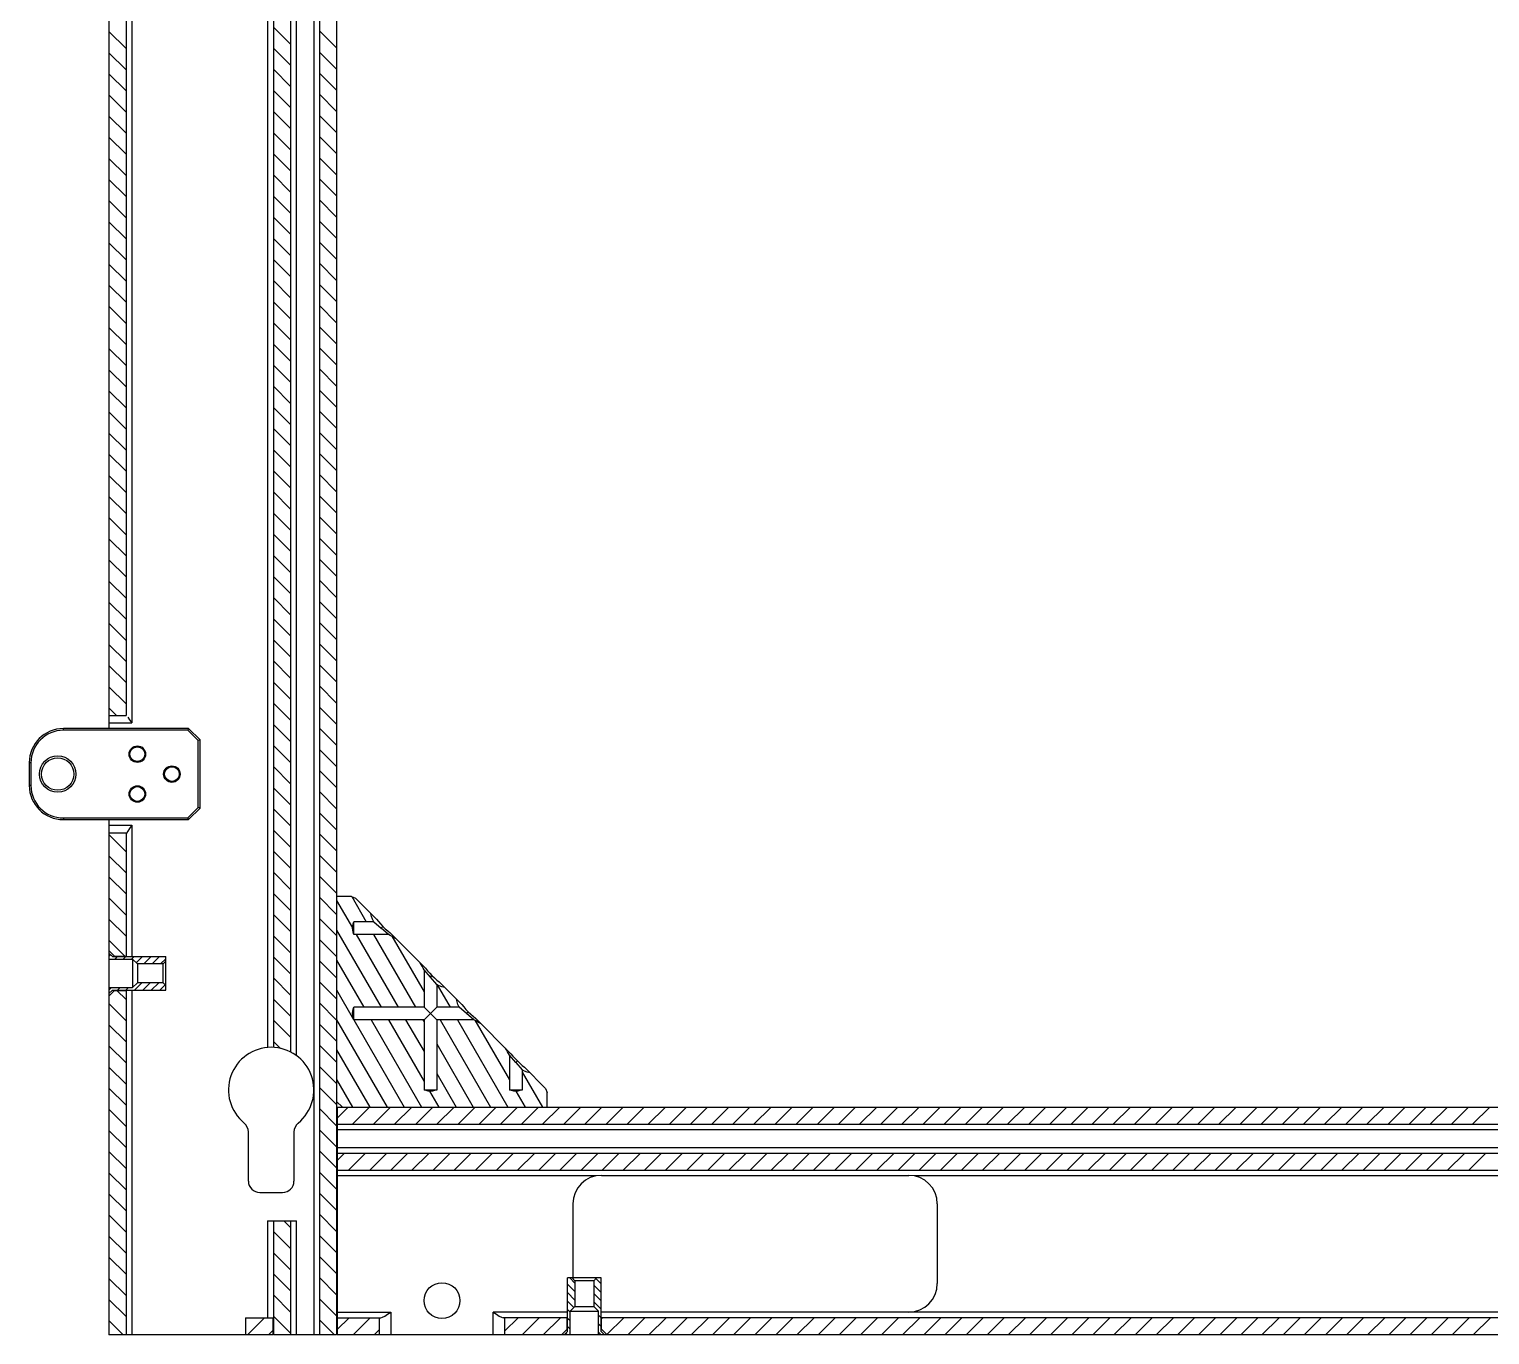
# Model space of a CAD drawing. Header units: millimetres. Extents: x -3132 to 28633, y 682 to 5849.
# Drawn here: x 17601.3 to 17857.8, y 1691.2 to 1920.6 of the extents above; entities that cross this region are included whole.
import ezdxf

# ---------------------------------------------------------------- set-up
doc = ezdxf.new("R2010")
doc.units = ezdxf.units.MM

msp = doc.modelspace()

# ---------------------------------------------------------------- linework, layer by layer
at = {"color": 7, "linetype": 'Continuous'}
for p, q in [((17651.304, 2688.194), (17651.304, 1691.194)), ((17652.304, 2688.194), (17652.304, 1691.194)), ((17655.304, 2688.194), (17655.304, 1691.194)), ((17643.204, 1741.67), (17643.204, 2648.094)), ((17644.204, 2648.094), (17644.204, 1741.684)), ((17647.204, 2648.094), (17647.204, 1740.879)), ((17648.204, 2648.094), (17648.204, 1740.268)), ((17615.304, 2581.694), (17615.304, 1797.694)), ((17618.304, 2186.744), (17618.304, 1800.017)), ((17619.304, 2186.744), (17619.304, 1798.694)), ((17615.304, 1800.017), (17618.304, 1800.017)), ((17615.304, 1798.694), (17619.304, 1798.694)), ((17618.605, 1799.723), (17618.921, 1799.24)), ((17618.921, 1799.24), (17619.304, 1798.694)), ((17607.304, 1797.394), (17607.304, 1797.694)), ((17629.304, 1797.694), (17607.304, 1797.694)), ((17629.179, 1797.394), (17607.304, 1797.394)), ((17629.304, 1797.694), (17629.179, 1797.394)), ((17631.004, 1795.57), (17629.179, 1797.394)), ((17631.304, 1795.694), (17629.304, 1797.694)), ((17631.304, 1795.694), (17631.004, 1795.57)), ((17631.004, 1783.819), (17631.004, 1795.57)), ((17631.304, 1783.694), (17631.304, 1795.694)), ((17601.304, 1791.694), (17601.304, 1787.694)), ((17601.604, 1791.694), (17601.304, 1791.694)), ((17601.604, 1791.694), (17601.604, 1787.694)), ((17601.604, 1787.694), (17601.304, 1787.694)), ((17629.179, 1781.994), (17631.004, 1783.819)), ((17629.304, 1781.694), (17631.304, 1783.694)), ((17631.304, 1783.694), (17631.004, 1783.819)), ((17607.304, 1781.994), (17607.304, 1781.694)), ((17607.304, 1781.994), (17629.179, 1781.994)), ((17607.304, 1781.694), (17629.304, 1781.694)), ((17615.304, 1781.694), (17615.304, 1691.194)), ((17615.304, 1780.694), (17619.304, 1780.694)), ((17619.304, 1780.694), (17619.304, 1757.644)), ((17629.304, 1781.694), (17629.179, 1781.994)), ((17615.304, 1779.371), (17618.304, 1779.371)), ((17618.304, 1779.371), (17618.304, 1757.644)), ((17657.89, 1768.194), (17655.304, 1768.194)), ((17657.89, 1768.194), (17658.597, 1767.901)), ((17658.597, 1767.901), (17662.29, 1764.208)), ((17658.304, 1761.541), (17658.304, 1763.768)), ((17661.849, 1763.768), (17658.304, 1763.768)), ((17661.849, 1763.768), (17663.137, 1762.654)), ((17663.137, 1762.654), (17663.42, 1762.937)), ((17664.424, 1761.541), (17663.137, 1762.654)), ((17664.424, 1761.541), (17658.304, 1761.541)), ((17664.69, 1761.808), (17670.917, 1755.581)), ((17615.304, 1758.694), (17616.304, 1757.694)), ((17615.304, 1758.244), (17615.904, 1757.644)), ((17615.904, 1757.644), (17625.304, 1757.644)), ((17616.304, 1757.694), (17616.304, 1757.644)), ((17616.304, 1757.694), (17618.304, 1757.694)), ((17625.304, 1751.744), (17625.304, 1757.644)), ((17615.304, 1757.194), (17619.454, 1757.194)), ((17619.454, 1757.194), (17619.454, 1752.194)), ((17619.454, 1757.194), (17620.304, 1756.344)), ((17620.304, 1756.344), (17620.304, 1753.044)), ((17624.804, 1756.344), (17620.304, 1756.344)), ((17625.304, 1756.844), (17624.804, 1756.344)), ((17624.804, 1753.044), (17624.804, 1756.344)), ((17670.65, 1755.315), (17670.65, 1748.768)), ((17671.764, 1754.027), (17670.65, 1755.315)), ((17615.304, 1752.194), (17619.454, 1752.194)), ((17619.454, 1752.194), (17620.304, 1753.044)), ((17624.804, 1753.044), (17620.304, 1753.044)), ((17625.304, 1752.544), (17624.804, 1753.044)), ((17671.764, 1754.027), (17672.047, 1754.31)), ((17672.877, 1752.74), (17671.764, 1754.027)), ((17672.877, 1752.74), (17672.877, 1748.768)), ((17673.318, 1753.18), (17677.29, 1749.208)), ((17615.304, 1751.144), (17615.904, 1751.744)), ((17615.304, 1750.694), (17616.304, 1751.694)), ((17615.904, 1751.744), (17625.304, 1751.744)), ((17616.304, 1751.744), (17616.304, 1751.694)), ((17616.304, 1751.694), (17618.304, 1751.694)), ((17618.304, 1751.744), (17618.304, 1691.194)), ((17619.304, 1751.744), (17619.304, 1691.194)), ((17658.304, 1746.541), (17658.304, 1748.768)), ((17670.65, 1748.768), (17658.304, 1748.768)), ((17672.877, 1748.768), (17670.65, 1746.541)), ((17670.65, 1748.768), (17672.877, 1746.541)), ((17676.849, 1748.768), (17672.877, 1748.768)), ((17679.424, 1746.541), (17676.849, 1748.768)), ((17678.137, 1747.654), (17678.42, 1747.937)), ((17670.65, 1746.541), (17658.304, 1746.541)), ((17670.65, 1746.541), (17670.65, 1734.194)), ((17672.877, 1746.541), (17672.877, 1734.194)), ((17679.424, 1746.541), (17672.877, 1746.541)), ((17679.69, 1746.808), (17685.917, 1740.581)), ((17685.65, 1740.315), (17685.65, 1734.194)), ((17686.764, 1739.027), (17685.65, 1740.315)), ((17686.764, 1739.027), (17687.047, 1739.31)), ((17686.764, 1739.027), (17687.877, 1737.74)), ((17687.877, 1737.74), (17687.877, 1734.194)), ((17688.317, 1738.181), (17692.011, 1734.487)), ((17672.877, 1734.194), (17670.65, 1734.194)), ((17687.877, 1734.194), (17685.65, 1734.194)), ((17692.011, 1734.487), (17692.304, 1733.78)), ((17656.304, 1731.194), (17655.304, 1732.194)), ((17692.304, 1731.194), (17692.304, 1733.78)), ((17655.404, 1731.194), (17655.404, 1691.194)), ((17655.404, 1731.194), (18072.204, 1731.194)), ((17639.804, 1718.194), (17639.804, 1726.829)), ((17647.804, 1726.829), (17647.804, 1718.194)), ((17655.404, 1728.194), (18072.204, 1728.194)), ((18072.204, 1727.194), (17655.404, 1727.194)), ((17655.404, 1724.094), (18072.204, 1724.094)), ((17655.404, 1723.094), (18072.204, 1723.094)), ((17655.404, 1720.094), (18072.204, 1720.094)), ((17700.809, 1719.094), (17655.404, 1719.094)), ((17701.804, 1719.194), (17755.804, 1719.194)), ((17970.809, 1719.094), (17756.799, 1719.094)), ((17641.804, 1716.194), (17645.804, 1716.194)), ((17696.804, 1714.194), (17696.804, 1701.194)), ((17760.804, 1714.194), (17760.804, 1700.194)), ((17643.164, 1711.194), (17648.243, 1711.194)), ((17643.204, 1694.194), (17643.204, 1711.194)), ((17644.204, 1711.194), (17644.204, 1691.194)), ((17647.204, 1711.194), (17647.204, 1691.194)), ((17648.204, 1711.194), (17648.204, 1691.194)), ((17695.854, 1691.794), (17695.854, 1701.194)), ((17701.754, 1701.194), (17695.854, 1701.194)), ((17696.654, 1701.194), (17697.154, 1700.694)), ((17700.954, 1701.194), (17700.454, 1700.694)), ((17701.754, 1691.794), (17701.754, 1701.194)), ((17697.154, 1700.694), (17697.154, 1696.194)), ((17700.454, 1700.694), (17697.154, 1700.694)), ((17700.454, 1700.694), (17700.454, 1696.194)), ((17696.304, 1695.344), (17697.154, 1696.194)), ((17697.154, 1696.194), (17700.454, 1696.194)), ((17701.304, 1695.344), (17700.454, 1696.194)), ((17639.304, 1694.194), (17639.304, 1691.194)), ((17639.304, 1694.194), (17644.104, 1694.194)), ((17644.104, 1694.194), (17644.104, 1691.194)), ((17655.404, 1695.194), (17664.804, 1695.194)), ((17655.404, 1694.194), (17663.072, 1694.194)), ((17662.804, 1691.194), (17662.804, 1694.194)), ((17664.804, 1695.194), (17664.804, 1691.194)), ((17682.804, 1691.194), (17682.804, 1695.194)), ((17695.854, 1695.194), (17682.804, 1695.194)), ((17695.854, 1694.194), (17684.536, 1694.194)), ((17684.804, 1694.194), (17684.804, 1691.194)), ((17695.804, 1692.194), (17695.804, 1694.194)), ((17696.304, 1691.194), (17696.304, 1695.344)), ((17696.304, 1695.344), (17701.304, 1695.344)), ((17701.304, 1691.194), (17701.304, 1695.344)), ((18025.854, 1694.194), (17701.754, 1694.194)), ((18025.804, 1695.194), (17701.804, 1695.194)), ((17701.804, 1692.194), (17701.804, 1694.194)), ((17644.104, 1691.194), (17615.304, 1691.194)), ((17655.304, 1691.194), (17644.204, 1691.194)), ((18072.204, 1691.194), (17655.404, 1691.194)), ((17694.804, 1691.194), (17695.804, 1692.194)), ((17695.254, 1691.194), (17695.854, 1691.794)), ((17695.804, 1692.194), (17695.854, 1692.194)), ((17701.754, 1692.194), (17701.804, 1692.194)), ((17702.354, 1691.194), (17701.754, 1691.794)), ((17702.804, 1691.194), (17701.804, 1692.194))]:
    msp.add_line(p, q, dxfattribs=at)
at = {"color": 2, "linetype": 'Continuous'}
for p, q in [((17615.304, 1920.134), (17618.304, 1917.134)), ((17644.204, 1920.933), (17647.204, 1917.933)), ((17652.304, 1920.257), (17655.304, 1917.257)), ((17615.304, 1916.422), (17618.304, 1913.422)), ((17644.204, 1917.22), (17647.204, 1914.22)), ((17652.304, 1916.545), (17655.304, 1913.545)), ((17615.304, 1912.709), (17618.304, 1909.709)), ((17644.204, 1913.508), (17647.204, 1910.508)), ((17652.304, 1912.833), (17655.304, 1909.833)), ((17615.304, 1908.997), (17618.304, 1905.997)), ((17644.204, 1909.796), (17647.204, 1906.796)), ((17652.304, 1909.12), (17655.304, 1906.12)), ((17644.204, 1906.083), (17647.204, 1903.083)), ((17615.304, 1905.285), (17618.304, 1902.285)), ((17652.304, 1905.408), (17655.304, 1902.408)), ((17615.304, 1901.573), (17618.304, 1898.573)), ((17644.204, 1902.371), (17647.204, 1899.371)), ((17652.304, 1901.696), (17655.304, 1898.696)), ((17644.204, 1898.659), (17647.204, 1895.659)), ((17615.304, 1897.86), (17618.304, 1894.86)), ((17652.304, 1897.983), (17655.304, 1894.983)), ((17615.304, 1894.148), (17618.304, 1891.148)), ((17644.204, 1894.946), (17647.204, 1891.946)), ((17652.304, 1894.271), (17655.304, 1891.271)), ((17644.204, 1891.234), (17647.204, 1888.234)), ((17615.304, 1890.436), (17618.304, 1887.436)), ((17652.304, 1890.559), (17655.304, 1887.559)), ((17615.304, 1886.723), (17618.304, 1883.723)), ((17644.204, 1887.522), (17647.204, 1884.522)), ((17652.304, 1886.846), (17655.304, 1883.846)), ((17615.304, 1883.011), (17618.304, 1880.011)), ((17644.204, 1883.809), (17647.204, 1880.809)), ((17652.304, 1883.134), (17655.304, 1880.134)), ((17615.304, 1879.299), (17618.304, 1876.299)), ((17644.204, 1880.097), (17647.204, 1877.097)), ((17652.304, 1879.422), (17655.304, 1876.422)), ((17615.304, 1875.586), (17618.304, 1872.586)), ((17644.204, 1876.385), (17647.204, 1873.385)), ((17652.304, 1875.709), (17655.304, 1872.709)), ((17615.304, 1871.874), (17618.304, 1868.874)), ((17644.204, 1872.673), (17647.204, 1869.673)), ((17652.304, 1871.997), (17655.304, 1868.997)), ((17615.304, 1868.162), (17618.304, 1865.162)), ((17644.204, 1868.96), (17647.204, 1865.96)), ((17652.304, 1868.285), (17655.304, 1865.285)), ((17644.204, 1865.248), (17647.204, 1862.248)), ((17615.304, 1864.449), (17618.304, 1861.449)), ((17652.304, 1864.573), (17655.304, 1861.573)), ((17615.304, 1860.737), (17618.304, 1857.737)), ((17644.204, 1861.536), (17647.204, 1858.536)), ((17652.304, 1860.86), (17655.304, 1857.86)), ((17644.204, 1857.823), (17647.204, 1854.823)), ((17615.304, 1857.025), (17618.304, 1854.025)), ((17652.304, 1857.148), (17655.304, 1854.148)), ((17615.304, 1853.312), (17618.304, 1850.312)), ((17644.204, 1854.111), (17647.204, 1851.111)), ((17652.304, 1853.436), (17655.304, 1850.436)), ((17615.304, 1849.6), (17618.304, 1846.6)), ((17644.204, 1850.399), (17647.204, 1847.399)), ((17652.304, 1849.723), (17655.304, 1846.723)), ((17615.304, 1845.888), (17618.304, 1842.888)), ((17644.204, 1846.686), (17647.204, 1843.686)), ((17652.304, 1846.011), (17655.304, 1843.011)), ((17615.304, 1842.176), (17618.304, 1839.176)), ((17644.204, 1842.974), (17647.204, 1839.974)), ((17652.304, 1842.299), (17655.304, 1839.299)), ((17615.304, 1838.463), (17618.304, 1835.463)), ((17644.204, 1839.262), (17647.204, 1836.262)), ((17652.304, 1838.586), (17655.304, 1835.586)), ((17615.304, 1834.751), (17618.304, 1831.751)), ((17644.204, 1835.549), (17647.204, 1832.549)), ((17652.304, 1834.874), (17655.304, 1831.874)), ((17644.204, 1831.837), (17647.204, 1828.837)), ((17615.304, 1831.039), (17618.304, 1828.039)), ((17652.304, 1831.162), (17655.304, 1828.162)), ((17615.304, 1827.326), (17618.304, 1824.326)), ((17644.204, 1828.125), (17647.204, 1825.125)), ((17652.304, 1827.449), (17655.304, 1824.449)), ((17644.204, 1824.412), (17647.204, 1821.412)), ((17615.304, 1823.614), (17618.304, 1820.614)), ((17652.304, 1823.737), (17655.304, 1820.737)), ((17615.304, 1819.902), (17618.304, 1816.902)), ((17644.204, 1820.7), (17647.204, 1817.7)), ((17652.304, 1820.025), (17655.304, 1817.025)), ((17644.204, 1816.988), (17647.204, 1813.988)), ((17652.304, 1816.312), (17655.304, 1813.312)), ((17615.304, 1816.189), (17618.304, 1813.189)), ((17615.304, 1812.477), (17618.304, 1809.477)), ((17644.204, 1813.276), (17647.204, 1810.276)), ((17652.304, 1812.6), (17655.304, 1809.6)), ((17615.304, 1808.765), (17618.304, 1805.765)), ((17644.204, 1809.563), (17647.204, 1806.563)), ((17652.304, 1808.888), (17655.304, 1805.888)), ((17615.304, 1805.052), (17618.304, 1802.052)), ((17644.204, 1805.851), (17647.204, 1802.851)), ((17652.304, 1805.176), (17655.304, 1802.176)), ((17615.304, 1801.34), (17616.627, 1800.017)), ((17644.204, 1802.139), (17647.204, 1799.139)), ((17652.304, 1801.463), (17655.304, 1798.463)), ((17644.204, 1798.426), (17647.204, 1795.426)), ((17652.304, 1797.751), (17655.304, 1794.751)), ((17644.204, 1794.714), (17647.204, 1791.714)), ((17652.304, 1794.039), (17655.304, 1791.039)), ((17644.204, 1791.002), (17647.204, 1788.002)), ((17652.304, 1790.326), (17655.304, 1787.326)), ((17644.204, 1787.289), (17647.204, 1784.289)), ((17652.304, 1786.614), (17655.304, 1783.614)), ((17644.204, 1783.577), (17647.204, 1780.577)), ((17652.304, 1782.902), (17655.304, 1779.902)), ((17615.304, 1779.066), (17618.304, 1776.066)), ((17644.204, 1779.865), (17647.204, 1776.865)), ((17652.304, 1779.189), (17655.304, 1776.189)), ((17615.304, 1775.354), (17618.304, 1772.354)), ((17644.204, 1776.152), (17647.204, 1773.152)), ((17652.304, 1775.477), (17655.304, 1772.477)), ((17615.304, 1771.642), (17618.304, 1768.642)), ((17644.204, 1772.44), (17647.204, 1769.44)), ((17652.304, 1771.765), (17655.304, 1768.765)), ((17615.304, 1767.929), (17618.304, 1764.929)), ((17644.204, 1768.728), (17647.204, 1765.728)), ((17652.304, 1768.052), (17655.304, 1765.052)), ((17655.304, 1767.516), (17658.104, 1762.666)), ((17657.96, 1768.165), (17660.499, 1763.768)), ((17644.204, 1765.016), (17647.204, 1762.016)), ((17615.304, 1764.217), (17618.304, 1761.217)), ((17652.304, 1764.34), (17655.304, 1761.34)), ((17615.304, 1760.505), (17618.114, 1757.694)), ((17644.204, 1761.303), (17647.204, 1758.303)), ((17652.304, 1760.628), (17655.304, 1757.628)), ((17655.304, 1762.266), (17663.097, 1748.768)), ((17658.754, 1761.541), (17666.128, 1748.768)), ((17661.785, 1761.541), (17669.159, 1748.768)), ((17665.013, 1761.199), (17670.65, 1751.435)), ((17615.594, 1757.954), (17615.304, 1757.664)), ((17616.769, 1757.644), (17616.319, 1757.194)), ((17618.254, 1757.644), (17617.804, 1757.194)), ((17619.739, 1757.644), (17619.289, 1757.194)), ((17621.224, 1757.644), (17620.114, 1756.534)), ((17622.708, 1757.644), (17621.408, 1756.344)), ((17624.193, 1757.644), (17622.893, 1756.344)), ((17625.304, 1757.27), (17624.378, 1756.344)), ((17644.204, 1757.591), (17647.204, 1754.591)), ((17652.304, 1756.916), (17655.304, 1753.916)), ((17655.304, 1757.016), (17660.066, 1748.768)), ((17615.774, 1752.194), (17615.304, 1751.724)), ((17617.258, 1752.194), (17616.808, 1751.744)), ((17618.743, 1752.194), (17618.293, 1751.744)), ((17621.078, 1753.044), (17619.778, 1751.744)), ((17622.563, 1753.044), (17621.263, 1751.744)), ((17624.048, 1753.044), (17622.748, 1751.744)), ((17625.168, 1752.68), (17624.233, 1751.744)), ((17644.204, 1753.879), (17647.204, 1750.879)), ((17652.304, 1753.203), (17655.304, 1750.203)), ((17672.954, 1752.694), (17675.221, 1748.768)), ((17616.69, 1751.694), (17618.304, 1750.08)), ((17644.204, 1750.166), (17647.204, 1747.166)), ((17655.304, 1751.766), (17658.281, 1746.609)), ((17615.304, 1749.368), (17618.304, 1746.368)), ((17652.304, 1749.491), (17655.304, 1746.491)), ((17615.304, 1745.655), (17618.304, 1742.655)), ((17644.204, 1746.454), (17647.204, 1743.454)), ((17652.304, 1745.779), (17655.304, 1742.779)), ((17655.304, 1746.516), (17664.15, 1731.194)), ((17658.321, 1746.541), (17667.181, 1731.194)), ((17661.352, 1746.541), (17670.212, 1731.194)), ((17664.383, 1746.541), (17670.65, 1735.685)), ((17667.414, 1746.541), (17670.65, 1740.935)), ((17670.445, 1746.541), (17670.65, 1746.185)), ((17673.476, 1746.541), (17682.336, 1731.194)), ((17676.507, 1746.541), (17685.367, 1731.194)), ((17679.597, 1746.439), (17685.65, 1735.955)), ((17615.304, 1741.943), (17618.304, 1738.943)), ((17644.204, 1742.742), (17645.431, 1741.514)), ((17652.304, 1742.066), (17655.304, 1739.066)), ((17672.877, 1742.328), (17679.305, 1731.194)), ((17655.304, 1741.266), (17661.119, 1731.194)), ((17615.304, 1738.231), (17618.304, 1735.231)), ((17652.304, 1738.354), (17655.304, 1735.354)), ((17672.877, 1737.078), (17676.274, 1731.194)), ((17687.877, 1737.347), (17691.43, 1731.194)), ((17615.304, 1734.519), (17618.304, 1731.519)), ((17652.304, 1734.642), (17655.304, 1731.642)), ((17655.304, 1736.016), (17658.088, 1731.194)), ((17671.624, 1733.998), (17673.243, 1731.194)), ((17686.782, 1733.995), (17688.398, 1731.194)), ((17615.304, 1730.806), (17618.304, 1727.806)), ((17652.304, 1730.929), (17655.304, 1727.929)), ((17657.353, 1731.194), (17655.404, 1729.245)), ((17661.065, 1731.194), (17658.065, 1728.194)), ((17664.777, 1731.194), (17661.777, 1728.194)), ((17668.49, 1731.194), (17665.49, 1728.194)), ((17672.202, 1731.194), (17669.202, 1728.194)), ((17675.914, 1731.194), (17672.914, 1728.194)), ((17679.627, 1731.194), (17676.627, 1728.194)), ((17683.339, 1731.194), (17680.339, 1728.194)), ((17687.051, 1731.194), (17684.051, 1728.194)), ((17690.764, 1731.194), (17687.764, 1728.194)), ((17694.476, 1731.194), (17691.476, 1728.194)), ((17698.188, 1731.194), (17695.188, 1728.194)), ((17701.9, 1731.194), (17698.9, 1728.194)), ((17705.613, 1731.194), (17702.613, 1728.194)), ((17709.325, 1731.194), (17706.325, 1728.194)), ((17713.037, 1731.194), (17710.037, 1728.194)), ((17716.75, 1731.194), (17713.75, 1728.194)), ((17720.462, 1731.194), (17717.462, 1728.194)), ((17724.174, 1731.194), (17721.174, 1728.194)), ((17727.887, 1731.194), (17724.887, 1728.194)), ((17731.599, 1731.194), (17728.599, 1728.194)), ((17735.311, 1731.194), (17732.311, 1728.194)), ((17739.024, 1731.194), (17736.024, 1728.194)), ((17742.736, 1731.194), (17739.736, 1728.194)), ((17746.448, 1731.194), (17743.448, 1728.194)), ((17750.161, 1731.194), (17747.161, 1728.194)), ((17753.873, 1731.194), (17750.873, 1728.194)), ((17757.585, 1731.194), (17754.585, 1728.194)), ((17761.297, 1731.194), (17758.297, 1728.194)), ((17765.01, 1731.194), (17762.01, 1728.194)), ((17768.722, 1731.194), (17765.722, 1728.194)), ((17772.434, 1731.194), (17769.434, 1728.194)), ((17776.147, 1731.194), (17773.147, 1728.194)), ((17779.859, 1731.194), (17776.859, 1728.194)), ((17783.571, 1731.194), (17780.571, 1728.194)), ((17787.284, 1731.194), (17784.284, 1728.194)), ((17790.996, 1731.194), (17787.996, 1728.194)), ((17794.708, 1731.194), (17791.708, 1728.194)), ((17798.421, 1731.194), (17795.421, 1728.194)), ((17802.133, 1731.194), (17799.133, 1728.194)), ((17805.845, 1731.194), (17802.845, 1728.194)), ((17809.558, 1731.194), (17806.558, 1728.194)), ((17813.27, 1731.194), (17810.27, 1728.194)), ((17816.982, 1731.194), (17813.982, 1728.194)), ((17820.694, 1731.194), (17817.694, 1728.194)), ((17824.407, 1731.194), (17821.407, 1728.194)), ((17828.119, 1731.194), (17825.119, 1728.194)), ((17831.831, 1731.194), (17828.831, 1728.194)), ((17835.544, 1731.194), (17832.544, 1728.194)), ((17839.256, 1731.194), (17836.256, 1728.194)), ((17842.968, 1731.194), (17839.968, 1728.194)), ((17846.681, 1731.194), (17843.681, 1728.194)), ((17850.393, 1731.194), (17847.393, 1728.194)), ((17854.105, 1731.194), (17851.105, 1728.194)), ((17857.818, 1731.194), (17854.818, 1728.194)), ((17615.304, 1727.094), (17618.304, 1724.094)), ((17652.304, 1727.217), (17655.304, 1724.217)), ((17615.304, 1723.382), (17618.304, 1720.382)), ((17652.304, 1723.505), (17655.304, 1720.505)), ((17656.677, 1723.094), (17655.404, 1721.821)), ((17660.39, 1723.094), (17657.39, 1720.094)), ((17664.102, 1723.094), (17661.102, 1720.094)), ((17667.814, 1723.094), (17664.814, 1720.094)), ((17671.527, 1723.094), (17668.527, 1720.094)), ((17675.239, 1723.094), (17672.239, 1720.094)), ((17678.951, 1723.094), (17675.951, 1720.094)), ((17682.664, 1723.094), (17679.664, 1720.094)), ((17686.376, 1723.094), (17683.376, 1720.094)), ((17690.088, 1723.094), (17687.088, 1720.094)), ((17693.8, 1723.094), (17690.8, 1720.094)), ((17697.513, 1723.094), (17694.513, 1720.094)), ((17701.225, 1723.094), (17698.225, 1720.094)), ((17704.937, 1723.094), (17701.937, 1720.094)), ((17708.65, 1723.094), (17705.65, 1720.094)), ((17712.362, 1723.094), (17709.362, 1720.094)), ((17716.074, 1723.094), (17713.074, 1720.094)), ((17719.787, 1723.094), (17716.787, 1720.094)), ((17723.499, 1723.094), (17720.499, 1720.094)), ((17727.211, 1723.094), (17724.211, 1720.094)), ((17730.924, 1723.094), (17727.924, 1720.094)), ((17734.636, 1723.094), (17731.636, 1720.094)), ((17738.348, 1723.094), (17735.348, 1720.094)), ((17742.061, 1723.094), (17739.061, 1720.094)), ((17745.773, 1723.094), (17742.773, 1720.094)), ((17749.485, 1723.094), (17746.485, 1720.094)), ((17753.197, 1723.094), (17750.197, 1720.094)), ((17756.91, 1723.094), (17753.91, 1720.094)), ((17760.622, 1723.094), (17757.622, 1720.094)), ((17764.334, 1723.094), (17761.334, 1720.094)), ((17768.047, 1723.094), (17765.047, 1720.094)), ((17771.759, 1723.094), (17768.759, 1720.094)), ((17775.471, 1723.094), (17772.471, 1720.094)), ((17779.184, 1723.094), (17776.184, 1720.094)), ((17782.896, 1723.094), (17779.896, 1720.094)), ((17786.608, 1723.094), (17783.608, 1720.094)), ((17790.321, 1723.094), (17787.321, 1720.094)), ((17794.033, 1723.094), (17791.033, 1720.094)), ((17797.745, 1723.094), (17794.745, 1720.094)), ((17801.458, 1723.094), (17798.458, 1720.094)), ((17805.17, 1723.094), (17802.17, 1720.094)), ((17808.882, 1723.094), (17805.882, 1720.094)), ((17812.594, 1723.094), (17809.594, 1720.094)), ((17816.307, 1723.094), (17813.307, 1720.094)), ((17820.019, 1723.094), (17817.019, 1720.094)), ((17823.731, 1723.094), (17820.731, 1720.094)), ((17827.444, 1723.094), (17824.444, 1720.094)), ((17831.156, 1723.094), (17828.156, 1720.094)), ((17834.868, 1723.094), (17831.868, 1720.094)), ((17838.581, 1723.094), (17835.581, 1720.094)), ((17842.293, 1723.094), (17839.293, 1720.094)), ((17846.005, 1723.094), (17843.005, 1720.094)), ((17849.718, 1723.094), (17846.718, 1720.094)), ((17853.43, 1723.094), (17850.43, 1720.094)), ((17857.142, 1723.094), (17854.142, 1720.094)), ((17615.304, 1719.669), (17618.304, 1716.669)), ((17652.304, 1719.792), (17655.304, 1716.792)), ((17615.304, 1715.957), (17618.304, 1712.957)), ((17652.304, 1716.08), (17655.304, 1713.08)), ((17615.304, 1712.245), (17618.304, 1709.245)), ((17646.053, 1711.194), (17647.204, 1710.043)), ((17652.304, 1712.368), (17655.304, 1709.368)), ((17615.304, 1708.532), (17618.304, 1705.532)), ((17644.204, 1709.331), (17647.204, 1706.331)), ((17652.304, 1708.655), (17655.304, 1705.655)), ((17615.304, 1704.82), (17618.304, 1701.82)), ((17644.204, 1705.619), (17647.204, 1702.619)), ((17652.304, 1704.943), (17655.304, 1701.943)), ((17615.304, 1701.108), (17618.304, 1698.108)), ((17644.204, 1701.906), (17647.204, 1698.906)), ((17652.304, 1701.231), (17655.304, 1698.231)), ((17696.228, 1701.194), (17697.154, 1700.269)), ((17700.818, 1701.059), (17701.754, 1700.124)), ((17695.854, 1700.084), (17697.154, 1698.784)), ((17695.854, 1698.599), (17697.154, 1697.299)), ((17700.454, 1699.939), (17701.754, 1698.639)), ((17700.454, 1698.454), (17701.754, 1697.154)), ((17615.304, 1697.395), (17618.304, 1694.395)), ((17644.204, 1698.194), (17647.204, 1695.194)), ((17652.304, 1697.519), (17655.304, 1694.519)), ((17695.854, 1697.114), (17696.964, 1696.004)), ((17700.454, 1696.969), (17701.754, 1695.669)), ((17615.304, 1693.683), (17617.793, 1691.194)), ((17642.627, 1694.194), (17639.627, 1691.194)), ((17644.204, 1694.482), (17647.204, 1691.482)), ((17652.304, 1693.806), (17654.916, 1691.194)), ((17657.476, 1694.194), (17655.404, 1692.122)), ((17661.188, 1694.194), (17658.188, 1691.194)), ((17687.174, 1694.194), (17684.804, 1691.824)), ((17690.887, 1694.194), (17687.887, 1691.194)), ((17694.599, 1694.194), (17691.599, 1691.194)), ((17695.854, 1695.629), (17696.304, 1695.179)), ((17695.854, 1694.144), (17696.304, 1693.694)), ((17701.304, 1694.634), (17701.754, 1694.184)), ((17701.304, 1693.149), (17701.754, 1692.699)), ((17702.024, 1694.194), (17701.804, 1693.974)), ((17705.736, 1694.194), (17702.77, 1691.228)), ((17709.448, 1694.194), (17706.448, 1691.194)), ((17713.161, 1694.194), (17710.161, 1691.194)), ((17716.873, 1694.194), (17713.873, 1691.194)), ((17720.585, 1694.194), (17717.585, 1691.194)), ((17724.297, 1694.194), (17721.297, 1691.194)), ((17728.01, 1694.194), (17725.01, 1691.194)), ((17731.722, 1694.194), (17728.722, 1691.194)), ((17735.434, 1694.194), (17732.434, 1691.194)), ((17739.147, 1694.194), (17736.147, 1691.194)), ((17742.859, 1694.194), (17739.859, 1691.194)), ((17746.571, 1694.194), (17743.571, 1691.194)), ((17750.284, 1694.194), (17747.284, 1691.194)), ((17753.996, 1694.194), (17750.996, 1691.194)), ((17757.708, 1694.194), (17754.708, 1691.194)), ((17761.421, 1694.194), (17758.421, 1691.194)), ((17765.133, 1694.194), (17762.133, 1691.194)), ((17768.845, 1694.194), (17765.845, 1691.194)), ((17772.558, 1694.194), (17769.558, 1691.194)), ((17776.27, 1694.194), (17773.27, 1691.194)), ((17779.982, 1694.194), (17776.982, 1691.194)), ((17783.694, 1694.194), (17780.694, 1691.194)), ((17787.407, 1694.194), (17784.407, 1691.194)), ((17791.119, 1694.194), (17788.119, 1691.194)), ((17794.831, 1694.194), (17791.831, 1691.194)), ((17798.544, 1694.194), (17795.544, 1691.194)), ((17802.256, 1694.194), (17799.256, 1691.194)), ((17805.968, 1694.194), (17802.968, 1691.194)), ((17809.681, 1694.194), (17806.681, 1691.194)), ((17813.393, 1694.194), (17810.393, 1691.194)), ((17817.105, 1694.194), (17814.105, 1691.194)), ((17820.818, 1694.194), (17817.818, 1691.194)), ((17824.53, 1694.194), (17821.53, 1691.194)), ((17828.242, 1694.194), (17825.242, 1691.194)), ((17831.954, 1694.194), (17828.954, 1691.194)), ((17835.667, 1694.194), (17832.667, 1691.194)), ((17839.379, 1694.194), (17836.379, 1691.194)), ((17843.091, 1694.194), (17840.091, 1691.194)), ((17846.804, 1694.194), (17843.804, 1691.194)), ((17850.516, 1694.194), (17847.516, 1691.194)), ((17854.228, 1694.194), (17851.228, 1691.194)), ((17857.941, 1694.194), (17854.941, 1691.194)), ((17644.104, 1691.959), (17643.339, 1691.194)), ((17662.804, 1692.098), (17661.9, 1691.194)), ((17695.544, 1691.484), (17695.834, 1691.194)), ((17695.854, 1692.659), (17696.304, 1692.209)), ((17701.304, 1691.664), (17701.774, 1691.194))]:
    msp.add_line(p, q, dxfattribs=at)
at = {"color": 7, "linetype": 'Continuous'}
for points in [[(17619.304, 1780.694), (17618.922, 1780.149), (17618.605, 1779.666), (17618.386, 1779.264)], [(17661.849, 1763.768), (17661.617, 1764.204), (17661.441, 1764.676), (17661.325, 1765.173)], [(17658.104, 1762.654), (17658.126, 1763.02), (17658.192, 1763.389), (17658.304, 1763.768)], [(17658.304, 1761.541), (17658.192, 1761.921), (17658.126, 1762.29), (17658.104, 1762.654)], [(17662.29, 1764.208), (17662.628, 1763.788), (17663.006, 1763.362), (17663.42, 1762.937)], [(17663.42, 1762.937), (17663.85, 1762.528), (17664.275, 1762.153), (17664.69, 1761.808)], [(17665.656, 1760.842), (17665.343, 1761.014), (17665.034, 1761.187), (17664.728, 1761.362), (17664.424, 1761.541)], [(17670.65, 1755.315), (17670.472, 1755.618), (17670.297, 1755.925), (17670.124, 1756.234), (17669.952, 1756.546)], [(17670.917, 1755.581), (17671.266, 1755.161), (17671.641, 1754.737), (17672.047, 1754.31)], [(17672.047, 1754.31), (17672.482, 1753.888), (17672.906, 1753.511), (17673.318, 1753.181)], [(17674.283, 1752.215), (17673.779, 1752.334), (17673.318, 1752.505), (17672.877, 1752.74)], [(17676.849, 1748.768), (17676.615, 1749.209), (17676.443, 1749.669), (17676.324, 1750.174)], [(17658.104, 1747.654), (17658.126, 1748.02), (17658.192, 1748.389), (17658.304, 1748.768)], [(17658.304, 1746.541), (17658.192, 1746.921), (17658.126, 1747.29), (17658.104, 1747.654)], [(17677.29, 1749.208), (17677.625, 1748.792), (17678.001, 1748.368), (17678.419, 1747.937)], [(17678.419, 1747.937), (17678.85, 1747.528), (17679.275, 1747.153), (17679.69, 1746.808)], [(17680.656, 1745.842), (17680.343, 1746.014), (17680.034, 1746.187), (17679.728, 1746.362), (17679.424, 1746.541)], [(17685.65, 1740.315), (17685.472, 1740.618), (17685.297, 1740.925), (17685.124, 1741.234), (17684.952, 1741.546)], [(17685.917, 1740.581), (17686.266, 1740.161), (17686.641, 1739.737), (17687.047, 1739.31)], [(17687.047, 1739.31), (17687.482, 1738.888), (17687.906, 1738.512), (17688.317, 1738.181)], [(17689.283, 1737.215), (17688.785, 1737.331), (17688.313, 1737.507), (17687.877, 1737.74)], [(17671.764, 1733.994), (17671.398, 1734.016), (17671.029, 1734.083), (17670.65, 1734.194)], [(17672.877, 1734.194), (17672.497, 1734.083), (17672.128, 1734.016), (17671.764, 1733.994)], [(17686.764, 1733.994), (17686.398, 1734.016), (17686.029, 1734.083), (17685.65, 1734.194)], [(17687.877, 1734.194), (17687.497, 1734.083), (17687.128, 1734.016), (17686.764, 1733.994)], [(17663.072, 1694.194), (17663.364, 1694.273), (17663.762, 1694.487), (17664.248, 1694.805), (17664.804, 1695.194)], [(17682.804, 1695.194), (17683.36, 1694.805), (17683.846, 1694.487), (17684.243, 1694.273), (17684.536, 1694.194)]]:
    msp.add_lwpolyline(points, dxfattribs=at)
for centre, radius in [((17620.304, 1793.194), 1.45), ((17620.304, 1793.194), 1.3), ((17606.304, 1789.694), 3.2), ((17606.304, 1789.694), 2.85), ((17626.366, 1789.694), 1.45), ((17626.366, 1789.694), 1.3), ((17620.304, 1786.194), 1.45), ((17620.304, 1786.194), 1.3), ((17673.804, 1697.194), 3.15)]:
    msp.add_circle(centre, radius, dxfattribs=at)
for centre, radius, start, end in [((17607.304, 1791.694), 6, 90, 180), ((17607.304, 1791.694), 5.7, 90, 180), ((17607.304, 1787.694), 6, 180, 270), ((17607.304, 1787.694), 5.7, 180, 270), ((17643.804, 1734.194), 7.5, 309.16671, 230.83329), ((17637.804, 1726.829), 2, 0, 50.83329), ((17649.804, 1726.829), 2, 129.16671, 180), ((17701.804, 1714.194), 5, 90, 180), ((17755.804, 1714.194), 5, 0, 90), ((17641.804, 1718.194), 2, 180, 270), ((17645.804, 1718.194), 2, 270, 0), ((17755.804, 1700.194), 5, 270, 0)]:
    msp.add_arc(centre, radius, start, end, dxfattribs=at)

doc.saveas('drawing.dxf')
